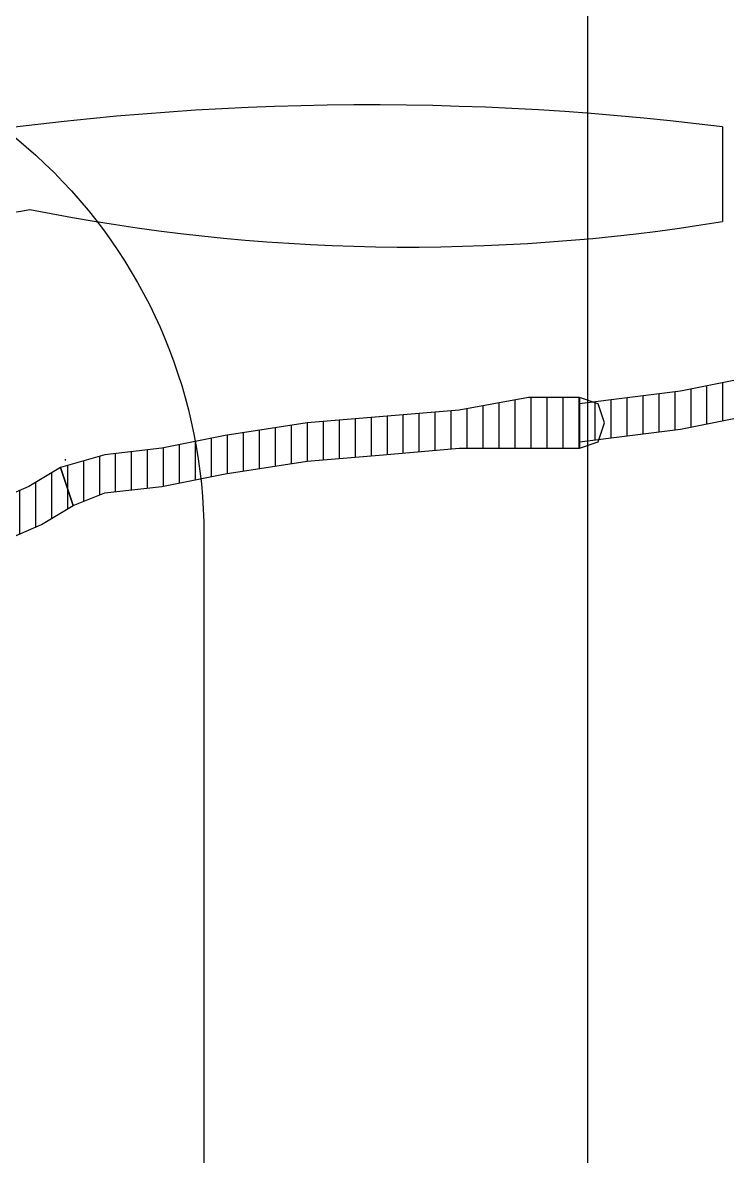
# Model space of a CAD drawing. Header units: millimetres. Extents: x 11489 to 12006, y 36725 to 37730.
# Drawn here: x 11574.92 to 11580.43, y 37447.32 to 37456.18 of the extents above; entities that cross this region are included whole.
import ezdxf

# ---------------------------------------------------------------- set-up
doc = ezdxf.new("R2010")
doc.units = ezdxf.units.MM
doc.layers.add('OC-Mutfak_Ekipman', color=252, linetype='Continuous')
doc.layers.add('S2000-002 Çizgi', color=7, linetype='Continuous')
pattern_1 = [(360, (-19413.11011, 29189.02214), (1e-16, 0.125), [25])]

# ---------------------------------------------------------------- blocks, each defined once
blk = doc.blocks.new('A$C72f7f077')
at = {"layer": 'S2000-002 Çizgi'}
blk.add_lwpolyline([(120, 0), (0, 0), (0, 70), (120, 70)], close=True, dxfattribs=at)
blk.add_lwpolyline([(113, 3), (7, 3, -0.414214), (3, 7), (3, 63, -0.414214), (7, 67), (113, 67, -0.414214), (117, 63), (117, 7, -0.414214)], format="xyb", close=True, dxfattribs=at)
blk = doc.blocks.new('A$C0b4f8896')
at = {"ltscale": 30}
h = blk.add_hatch(dxfattribs=at)
h.set_pattern_fill('DC_LINES', color=256, scale=0.1, style=0)
h.set_pattern_definition(pattern_1)
edge = h.paths.add_edge_path(flags=0)
edge.add_line((8.544, 25.7275), (8.544, 25.6777))
edge.add_line((8.544, 25.6777), (8.6433, 25.3809))
edge.add_line((8.6433, 25.3809), (8.7427, 25.0342))
edge.add_line((8.7427, 25.0342), (8.842, 24.54))
edge.add_line((8.842, 24.54), (8.991, 24.0947))
edge.add_line((8.991, 24.0947), (9.0904, 23.6494))
edge.add_line((9.0904, 23.6494), (9.1897, 23.1543))
edge.add_line((9.1897, 23.1543), (9.2394, 22.7588))
edge.add_line((9.2394, 22.7588), (9.2891, 22.3633))
edge.add_line((9.2891, 22.3633), (9.5871, 22.3633))
edge.add_line((9.5871, 22.3633), (9.5375, 22.7588))
edge.add_line((9.5375, 22.7588), (9.4878, 23.1543))
edge.add_line((9.4878, 23.1543), (9.3884, 23.6494))
edge.add_line((9.3884, 23.6494), (9.2891, 24.1934))
edge.add_line((9.2891, 24.1934), (9.1401, 24.6387))
edge.add_line((9.1401, 24.6387), (9.0407, 25.0342))
edge.add_line((9.0407, 25.0342), (8.9414, 25.4795))
edge.add_line((8.9414, 25.4795), (8.842, 25.7764))
edge.add_line((8.842, 25.7764), (8.842, 25.7275))
h = blk.add_hatch(dxfattribs=at)
h.set_pattern_fill('DC_LINES', color=256, scale=0.1, style=0)
h.set_pattern_definition(pattern_1)
edge = h.paths.add_edge_path(flags=0)
edge.add_line((9.2891, 22.3633), (9.2394, 22.3633))
edge.add_line((9.2394, 22.3633), (9.2394, 21.9668))
edge.add_line((9.2394, 21.9668), (9.3387, 21.4229))
edge.add_line((9.3387, 21.4229), (9.3884, 20.8291))
edge.add_line((9.3884, 20.8291), (9.4381, 20.2354))
edge.add_line((9.4381, 20.2354), (9.5375, 19.5928))
edge.add_line((9.5375, 19.5928), (9.6368, 19.0977))
edge.add_line((9.6368, 19.0977), (9.6865, 18.6523))
edge.add_line((9.6865, 18.6523), (9.7858, 18.3057))
edge.add_line((9.7858, 18.3057), (10.0839, 18.4053))
edge.add_line((10.0839, 18.4053), (9.9845, 18.6523))
edge.add_line((9.9845, 18.6523), (9.9349, 19.0977))
edge.add_line((9.9349, 19.0977), (9.8355, 19.5928))
edge.add_line((9.8355, 19.5928), (9.7362, 20.2354))
edge.add_line((9.7362, 20.2354), (9.6865, 20.8291))
edge.add_line((9.6865, 20.8291), (9.6368, 21.4229))
edge.add_line((9.6368, 21.4229), (9.6368, 21.9668))
edge.add_line((9.6368, 21.9668), (9.6368, 22.3633))
edge.add_line((9.6368, 22.3633), (9.5871, 22.3633))
h = blk.add_hatch(dxfattribs=at)
h.set_pattern_fill('DC_LINES', color=256, scale=0.1, style=0)
h.set_pattern_definition(pattern_1)
edge = h.paths.add_edge_path(flags=0)
edge.add_line((9.2394, 22.3633), (9.2394, 21.9668))
edge.add_line((9.2394, 21.9668), (9.3387, 21.4229))
edge.add_line((9.3387, 21.4229), (9.3884, 20.8291))
edge.add_line((9.3884, 20.8291), (9.4381, 20.2354))
edge.add_line((9.4381, 20.2354), (9.5375, 19.5928))
edge.add_line((9.5375, 19.5928), (9.6368, 19.0977))
edge.add_line((9.6368, 19.0977), (9.6865, 18.6523))
edge.add_line((9.6865, 18.6523), (9.7858, 18.3057))
edge.add_line((9.7858, 18.3057), (10.0839, 18.4053))
edge.add_line((10.0839, 18.4053), (9.9845, 18.6523))
edge.add_line((9.9845, 18.6523), (9.9349, 19.0977))
edge.add_line((9.9349, 19.0977), (9.8355, 19.5928))
edge.add_line((9.8355, 19.5928), (9.7362, 20.2354))
edge.add_line((9.7362, 20.2354), (9.6865, 20.8291))
edge.add_line((9.6865, 20.8291), (9.6368, 21.4229))
edge.add_line((9.6368, 21.4229), (9.6368, 21.9668))
edge.add_line((9.6368, 21.9668), (9.6368, 22.3633))
h = blk.add_hatch(dxfattribs=at)
h.set_pattern_fill('DC_LINES', color=256, scale=0.1, style=0)
h.set_pattern_definition(pattern_1)
edge = h.paths.add_edge_path(flags=0)
edge.add_line((9.7858, 18.3057), (9.9349, 18.0586))
edge.add_line((9.9349, 18.0586), (10.0839, 17.7119))
edge.add_line((10.0839, 17.7119), (10.3322, 17.2666))
edge.add_line((10.3322, 17.2666), (10.5806, 16.8213))
edge.add_line((10.5806, 16.8213), (10.829, 16.377))
edge.add_line((10.829, 16.377), (11.0277, 15.9316))
edge.add_line((11.0277, 15.9316), (11.2264, 15.5352))
edge.add_line((11.2264, 15.5352), (11.3754, 15.1895))
edge.add_line((11.3754, 15.1895), (11.6735, 15.2881))
edge.add_line((11.6735, 15.2881), (11.5244, 15.6348))
edge.add_line((11.5244, 15.6348), (11.3257, 16.0303))
edge.add_line((11.3257, 16.0303), (11.127, 16.4756))
edge.add_line((11.127, 16.4756), (10.8787, 16.9209))
edge.add_line((10.8787, 16.9209), (10.6303, 17.3662))
edge.add_line((10.6303, 17.3662), (10.382, 17.8115))
edge.add_line((10.382, 17.8115), (10.2329, 18.1572))
edge.add_line((10.2329, 18.1572), (10.0839, 18.4053))
h = blk.add_hatch(dxfattribs=at)
h.set_pattern_fill('DC_LINES', color=256, scale=0.1, style=0)
h.set_pattern_definition(pattern_1)
edge = h.paths.add_edge_path(flags=0)
edge.add_line((9.7858, 18.3057), (9.9349, 18.0586))
edge.add_line((9.9349, 18.0586), (10.0839, 17.7119))
edge.add_line((10.0839, 17.7119), (10.3322, 17.2666))
edge.add_line((10.3322, 17.2666), (10.5806, 16.8213))
edge.add_line((10.5806, 16.8213), (10.829, 16.377))
edge.add_line((10.829, 16.377), (11.0277, 15.9316))
edge.add_line((11.0277, 15.9316), (11.2264, 15.5352))
edge.add_line((11.2264, 15.5352), (11.3754, 15.1895))
edge.add_line((11.3754, 15.1895), (11.6735, 15.2881))
edge.add_line((11.6735, 15.2881), (11.5244, 15.6348))
edge.add_line((11.5244, 15.6348), (11.3257, 16.0303))
edge.add_line((11.3257, 16.0303), (11.127, 16.4756))
edge.add_line((11.127, 16.4756), (10.8787, 16.9209))
edge.add_line((10.8787, 16.9209), (10.6303, 17.3662))
edge.add_line((10.6303, 17.3662), (10.382, 17.8115))
edge.add_line((10.382, 17.8115), (10.2329, 18.1572))
edge.add_line((10.2329, 18.1572), (10.0839, 18.4053))
for p, q in [((9.0904, 23.6494), (9.1897, 23.1543)), ((9.4878, 23.1543), (9.3884, 23.6494)), ((7.1241, 23.4834), (7.8642, 23.4834)), ((9.1897, 23.1543), (9.2394, 22.7588)), ((9.5375, 22.7588), (9.4878, 23.1543)), ((9.2394, 22.7588), (9.2891, 22.3633)), ((9.5871, 22.3633), (9.5375, 22.7588)), ((9.2891, 22.5117), (9.2394, 22.3633)), ((9.4381, 22.5605), (9.2891, 22.5117)), ((9.5871, 22.5117), (9.4381, 22.5605)), ((9.6368, 22.3633), (9.5871, 22.5117)), ((9.2891, 22.3633), (9.2394, 22.3633)), ((9.2394, 22.3633), (9.2394, 21.9668)), ((9.2394, 22.3633), (9.2394, 21.9668)), ((9.6368, 22.3633), (9.2394, 22.3633)), ((9.2394, 22.3633), (9.2394, 22.3633)), ((9.2394, 22.3633), (9.6368, 22.3633)), ((9.5871, 22.3633), (9.2891, 22.3633)), ((9.2891, 22.3633), (9.2891, 22.3633)), ((9.2891, 22.3633), (9.5871, 22.3633)), ((9.6368, 22.3633), (9.5871, 22.3633)), ((9.6368, 21.9668), (9.6368, 22.3633)), ((9.6368, 21.9668), (9.6368, 22.3633)), ((9.6368, 22.3633), (9.6368, 22.3633)), ((9.2394, 21.9668), (9.3387, 21.4229)), ((9.2394, 21.9668), (9.3387, 21.4229)), ((9.6368, 21.4229), (9.6368, 21.9668)), ((9.6368, 21.4229), (9.6368, 21.9668)), ((9.3387, 21.4229), (9.3884, 20.8291)), ((9.3387, 21.4229), (9.3884, 20.8291)), ((9.6865, 20.8291), (9.6368, 21.4229)), ((9.6865, 20.8291), (9.6368, 21.4229)), ((9.3884, 20.8291), (9.4381, 20.2354)), ((9.3884, 20.8291), (9.4381, 20.2354)), ((9.7362, 20.2354), (9.6865, 20.8291)), ((9.7362, 20.2354), (9.6865, 20.8291)), ((9.4381, 20.2354), (9.5375, 19.5928)), ((9.4381, 20.2354), (9.5375, 19.5928)), ((9.8355, 19.5928), (9.7362, 20.2354)), ((9.8355, 19.5928), (9.7362, 20.2354)), ((9.5375, 19.5928), (9.6368, 19.0977)), ((9.5375, 19.5928), (9.6368, 19.0977)), ((9.9349, 19.0977), (9.8355, 19.5928)), ((9.9349, 19.0977), (9.8355, 19.5928)), ((9.6368, 19.0977), (9.6865, 18.6523)), ((9.6368, 19.0977), (9.6865, 18.6523)), ((9.9845, 18.6523), (9.9349, 19.0977)), ((9.9845, 18.6523), (9.9349, 19.0977)), ((9.6865, 18.6523), (9.7858, 18.3057)), ((9.6865, 18.6523), (9.7858, 18.3057)), ((10.0839, 18.4053), (9.9845, 18.6523)), ((10.0839, 18.4053), (9.9845, 18.6523)), ((9.7858, 18.3057), (10.0839, 18.4053)), ((9.7858, 18.3057), (10.0839, 18.4053)), ((10.0839, 18.4053), (9.7858, 18.3057)), ((10.0839, 18.4053), (9.7858, 18.3057)), ((10.2329, 18.1572), (10.0839, 18.4053)), ((10.0839, 18.4053), (10.0839, 18.4053)), ((10.2329, 18.1572), (10.0839, 18.4053)), ((10.0839, 18.4053), (10.0839, 18.4053)), ((9.7308, 18.345), (9.7209, 18.345)), ((9.7858, 18.3057), (9.7858, 18.3057)), ((9.7858, 18.3057), (9.9349, 18.0586)), ((9.7858, 18.3057), (9.7858, 18.3057)), ((9.7858, 18.3057), (9.7858, 18.3057)), ((9.7858, 18.3057), (9.9349, 18.0586)), ((9.7858, 18.3057), (9.7858, 18.3057)), ((10.382, 17.8115), (10.2329, 18.1572)), ((10.382, 17.8115), (10.2329, 18.1572)), ((9.9349, 18.0586), (10.0839, 17.7119)), ((9.9349, 18.0586), (10.0839, 17.7119))]:
    blk.add_line(p, q, dxfattribs=at)
for centre, radius, start, end in [((29.1749, 20.7262), 22.2226, 172.87288, 189.91367), ((-7.0855, 21.0356), 15.1488, 348.68902, 9.29885)]:
    blk.add_arc(centre, radius, start, end, dxfattribs=at)
blk.add_open_spline([(7.2842, 16.9003), (7.2858, 16.2827), (7.2882, 15.3534), (7.0208, 12.9508), (7.6307, 13.6363), (8.3014, 14.1872), (8.1354, 16.0113), (7.903, 17.3138), (7.769, 18.0644)], degree=3, knots=[0, 0, 0, 0, 2.397924, 3.60794, 4.016411, 4.564174, 6.316969, 8.70047, 8.70047, 8.70047, 8.70047], dxfattribs=at)

msp = doc.modelspace()

# ---------------------------------------------------------------- block references
at = {"color": 0, "rotation": 90}
msp.add_blockref('A$C72f7f077', (11579.3396, 37339.1793), dxfattribs=at)
at = {"layer": 'OC-Mutfak_Ekipman', "linetype": 'Continuous', "rotation": 270}
msp.add_blockref('A$C0b4f8896', (11556.9132, 37462.489), dxfattribs=at)

doc.saveas('drawing.dxf')
